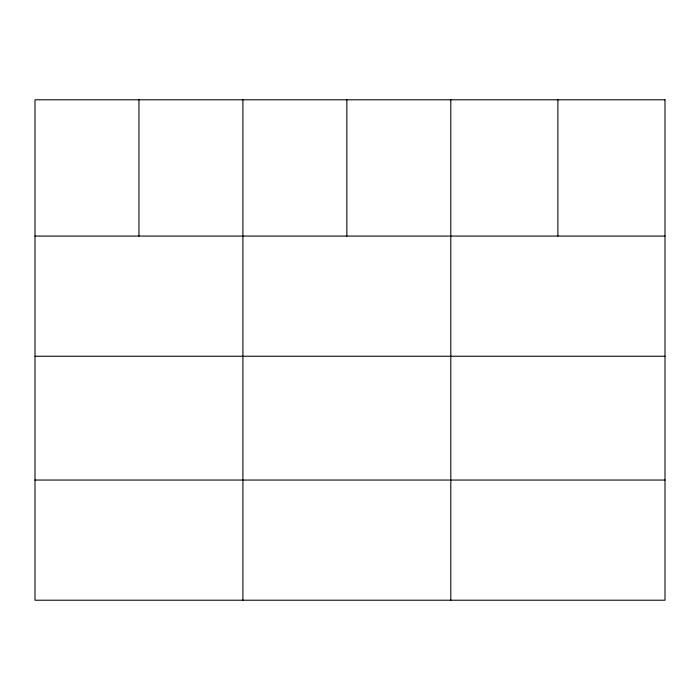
<?xml version="1.0" encoding="UTF-8"?>
<svg xmlns="http://www.w3.org/2000/svg" width="700" height="700" viewBox="0 0 700 700"><rect width="100%" height="100%" fill="white"/><g stroke="black" fill="none" stroke-linecap="round" stroke-linejoin="round"><path stroke-width="1.05" d="M35 236.075L665 236.075M35 356.248L665 356.248M35 480.051L665 480.051M557.9 99.785L557.9 236.075M450.8 99.785L450.8 600.215M346.85 99.785L346.85 236.075M242.9 99.785L242.9 600.215M138.95 99.785L138.95 236.075M665 99.785L35 99.785L35 600.215L665 600.215L665 99.785"/></g></svg>
